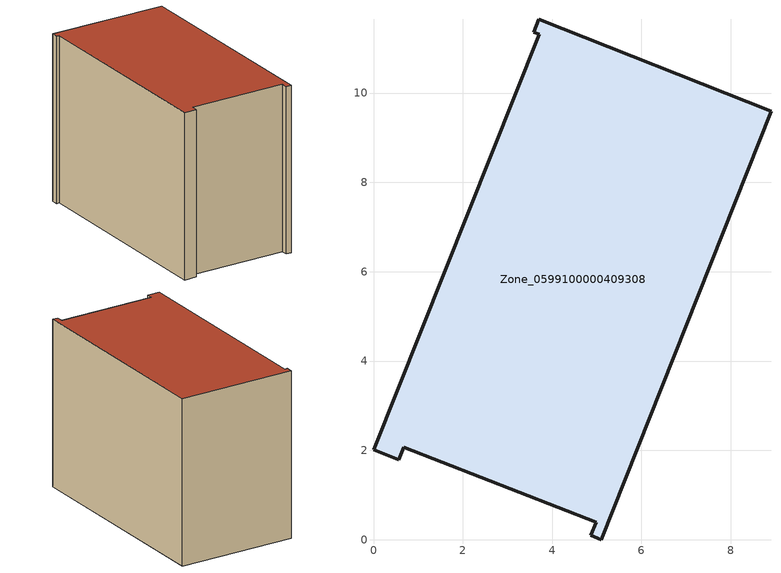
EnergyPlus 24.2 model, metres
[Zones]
Zone_0599100000409308
 floor ground (C_G): 5.1,0 4.87,0.1 4.99,0.39 0.67,2.07 0.56,1.8 0,2.02 3.71,11.31 3.59,11.36 3.7,11.65 8.9,9.6 z0.33
 wall outside (C_F): 8.9,9.6 3.7,11.65 3.59,11.36 3.71,11.31 0,2.02 0.56,1.8 0.67,2.07 4.99,0.39 4.87,0.1 5.1,0 8.9,9.6 z0.33:8.19
 roof outside (C_R): 3.71,11.31 0,2.02 0.56,1.8 0.67,2.07 4.99,0.39 4.87,0.1 5.1,0 8.9,9.6 3.7,11.65 3.59,11.36 z8.19
[BUILDING]
Pand.0599100000409308: North Axis=0; Terrain=City; Loads Convergence Tolerance Value=0.04; Temperature Convergence Tolerance Value=0.4; Solar Distribution=FullExterior; Maximum Number of Warmup Days=25; Minimum Number of Warmup Days=1
[Site:Location]
Rotterdam.The.Hague.AP_ZH_NLD Design_Conditions: Latitude=51.96; Longitude=4.45; Time Zone=1; Elevation=-4.5
[SITE:GROUNDTEMPERATURE:BUILDINGSURFACE]
18, 18, 18, 18, 18, 18, 18, 18, 18, 18, 18, 18
[MATERIAL] Thermal Absorptance=0.9; Solar Absorptance=0.7; Visible Absorptance=0.7
Name | Roughness | Thickness | Conductivity | Density | Specific Heat
G.TI.1992-2005 | MediumSmooth | 0.15 | 0.06 | 540 | 1210
F.TI.1992-2005 | Rough | 0.3 | 0.12 | 1920 | 840
R.TI.1992-2005 | MediumRough | 0.2 | 0.08 | 1500 | 1000
[CONSTRUCTION]
C_G: G.TI.1992-2005
C_F: F.TI.1992-2005
C_R: R.TI.1992-2005
[ZONE]
Zone_0599100000409308: Type=1; Multiplier=1; Ceiling Height=Autocalculate; Volume=Autocalculate; Floor Area=autocalculate; Part of Total Floor Area=Yes
[ZONEINFILTRATION:DESIGNFLOWRATE]
Infil_Zone_0599100000409308: Zone or ZoneList or Space or SpaceList=Zone_0599100000409308; Schedule=AlwaysOn; Design Flow Rate Calculation Method=Flow/Area; Flow Rate per Floor Area=0.0015; Constant Term Coefficient=1; Temperature Term Coefficient=0; Velocity Term Coefficient=0; Velocity Squared Term Coefficient=0
[HVACTEMPLATE:ZONE:IDEALLOADSAIRSYSTEM]
Zone_0599100000409308: Maximum Heating Supply Air Temperature=50; Minimum Cooling Supply Air Temperature=13; Maximum Heating Supply Air Humidity Ratio=0.0156; Minimum Cooling Supply Air Humidity Ratio=0.0077; Heating Limit=NoLimit; Cooling Limit=NoLimit; Dehumidification Control Type=ConstantSensibleHeatRatio; Cooling Sensible Heat Ratio=0.7; Dehumidification Setpoint=60; Humidification Control Type=None; Humidification Setpoint=30; Outdoor Air Method=None; Outdoor Air Flow Rate per Person=0.00944; Outdoor Air Flow Rate per Zone Floor Area=0; Outdoor Air Flow Rate per Zone=0; Demand Controlled Ventilation Type=None; Outdoor Air Economizer Type=NoEconomizer; Heat Recovery Type=None; Sensible Heat Recovery Effectiveness=0.7; Latent Heat Recovery Effectiveness=0.65
[ZONECONTROL:THERMOSTAT]
ThermostatControl_Zone_0599100000409308: Zone or ZoneList=Zone_0599100000409308; Control Type Schedule=DualSetpointControlType; Control 1=Thermostat_Zone_0599100000409308; Temperature Difference Between Cutout And Setpoint=0
[THERMOSTATSETPOINT:DUALSETPOINT]
Thermostat_Zone_0599100000409308: Heating Setpoint Temperature Schedule=HeatingSetpoint_Zone_0599100000409308; Cooling Setpoint Temperature Schedule=CoolingSetpoint_Zone_0599100000409308
[SCHEDULE:COMPACT]
HeatingSetpoint_Zone_0599100000409308: Through: 12/31, For: AllDays, Until: 24:00, 21
CoolingSetpoint_Zone_0599100000409308: Through: 12/31, For: AllDays, Until: 24:00, 24
DualSetpointControlType: Through: 12/31, For: AllDays, Until: 24:00, 4
AlwaysOn: Through: 12/31, For: AllDays, Until: 24:00, 1
